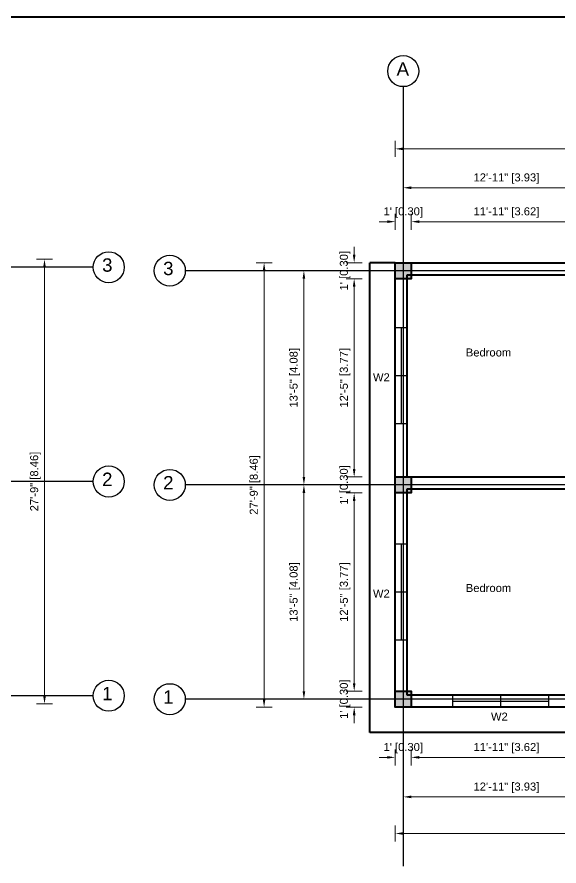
# Model space of a CAD drawing. Header units: feet. Extents: x 28652 to 66086, y -6769 to -640.
# Drawn here: x 48655 to 49062, y -5256 to -4620 of the extents above; entities that cross this region are included whole.
import ezdxf

# ---------------------------------------------------------------- set-up
doc = ezdxf.new("R2010")
doc.units = ezdxf.units.FT
doc.header["$LTSCALE"] = 50
doc.header["$MEASUREMENT"] = 0
doc.header["$PDMODE"] = 34
doc.linetypes.add('CENTER', pattern=[2, 1.25, -0.25, 0.25, -0.25])
for name, color, linetype in [('CL', 253, 'CENTER'), ('Door & Windows', 92, 'Continuous'), ('Hatch', 30, 'Continuous'), ('Text', 7, 'Continuous')]:
    doc.layers.add(name, color=color, linetype=linetype)
for name, color, linetype, lineweight in [('COLUMN', 145, 'Continuous', 40), ('DIMENSION', 142, 'Continuous', 13), ('wall', 6, 'Continuous', 40)]:
    doc.layers.add(name, color=color, linetype=linetype, lineweight=lineweight)
doc.styles.add('1@100', font='arial.ttf', dxfattribs={"height": 6})
doc.styles.add('1@1000', font='arial.ttf', dxfattribs={"height": 60})
doc.styles.add('dimension', font='arial.ttf')
doc.dimstyles.new('1@100', dxfattribs={"dimscale": 0.1, "dimtxt": 60, "dimasz": 60, "dimexe": 60, "dimexo": 0, "dimgap": 30, "dimtad": 1, "dimdec": 0, "dimzin": 0, "dimdsep": 46, "dimlunit": 4, "dimtxsty": 'dimension', "dimcen": 0, "dimclrd": 256, "dimclre": 256, "dimclrt": 256, "dimadec": 0, "dimazin": 0, "dimtfac": 1, "dimtdec": 0, "dimtix": 1, "dimtofl": 0, "dimtmove": 0, "dimatfit": 3, "dimfxl": 60, "dimfxlon": 1, "dimtfillclr": 256, "dimtolj": 1, "dimtzin": 0, "dimlwd": -1, "dimlwe": -1, "dimarcsym": 0})

# ---------------------------------------------------------------- blocks, each defined once
blk = doc.blocks.new('*D934')
at = {"layer": 'Defpoints', "color": 0, "transparency": 16777216}
for p in [(48555.19, -4801.62), (48555.19, -5134.67), (48676.07, -5134.67)]:
    blk.add_point(p, dxfattribs=at)
at = {"layer": 'DIMENSION', "transparency": 16777216}
for p, q in [((48670.07, -4801.62), (48682.07, -4801.62)), ((48676.07, -4807.62), (48676.07, -5128.67)), ((48670.07, -5134.67), (48682.07, -5134.67))]:
    blk.add_line(p, q, dxfattribs=at)
for points in [[(48675.07, -4807.62), (48677.07, -4807.62), (48676.07, -4801.62)], [(48675.07, -5128.67), (48677.07, -5128.67), (48676.07, -5134.67)]]:
    blk.add_solid(points, dxfattribs=at)
at = {"layer": 'DIMENSION', "transparency": 16777216, "insert": (48669.22, -4968.14), "char_height": 6, "attachment_point": 5, "rotation": 90, "style": 'dimension'}
blk.add_mtext('\\A1;27\'-9" [8.46]', dxfattribs=at)
blk = doc.blocks.new('column')
at = {"layer": 'Hatch'}
h = blk.add_hatch(color=256, dxfattribs=at)
h.dxf.hatch_style = 1
h.paths.add_polyline_path([(5267.64, 489.18), (5279.64, 489.18), (5279.64, 501.18), (5267.64, 501.18)])
at = {"layer": 'COLUMN'}
blk.add_lwpolyline([(5267.64, 501.18), (5279.64, 501.18), (5279.64, 489.18), (5267.64, 489.18)], close=True, dxfattribs=at)
blk = doc.blocks.new('*D970')
at = {"layer": 'Defpoints', "color": 0, "transparency": 16777216}
for p in [(48908.12, -5125.24), (48938.91, -5125.24), (48938.91, -5137.24)]:
    blk.add_point(p, dxfattribs=at)
at = {"layer": 'DIMENSION', "transparency": 16777216}
for p, q in [((48908.12, -5119.24), (48908.12, -5113.24)), ((48914.12, -5125.24), (48902.12, -5125.24)), ((48914.12, -5137.24), (48902.12, -5137.24)), ((48908.12, -5143.24), (48908.12, -5149.24))]:
    blk.add_line(p, q, dxfattribs=at)
for points in [[(48907.12, -5119.24), (48909.12, -5119.24), (48908.12, -5125.24)], [(48907.12, -5143.24), (48909.12, -5143.24), (48908.12, -5137.24)]]:
    blk.add_solid(points, dxfattribs=at)
at = {"layer": 'DIMENSION', "transparency": 16777216, "insert": (48901.28, -5131.24), "char_height": 6, "attachment_point": 5, "rotation": 90, "style": 'dimension'}
blk.add_mtext("\\A1;1' [0.30]", dxfattribs=at)
blk = doc.blocks.new('*D971')
at = {"layer": 'Defpoints', "color": 0, "transparency": 16777216}
for p in [(48908.12, -4976.71), (48938.91, -4976.71), (48938.91, -5125.24)]:
    blk.add_point(p, dxfattribs=at)
at = {"layer": 'DIMENSION', "transparency": 16777216}
for p, q in [((48914.12, -4976.71), (48902.12, -4976.71)), ((48908.12, -5119.24), (48908.12, -4982.71)), ((48914.12, -5125.24), (48902.12, -5125.24))]:
    blk.add_line(p, q, dxfattribs=at)
for points in [[(48907.12, -4982.71), (48909.12, -4982.71), (48908.12, -4976.71)], [(48907.12, -5119.24), (48909.12, -5119.24), (48908.12, -5125.24)]]:
    blk.add_solid(points, dxfattribs=at)
at = {"layer": 'DIMENSION', "transparency": 16777216, "insert": (48901.28, -5050.98), "char_height": 6, "attachment_point": 5, "rotation": 90, "style": 'dimension'}
blk.add_mtext('\\A1;12\'-5" [3.77]', dxfattribs=at)
blk = doc.blocks.new('*D972')
at = {"layer": 'Defpoints', "color": 0, "transparency": 16777216}
for p in [(48908.12, -4964.71), (48938.91, -4964.71), (48938.91, -4976.71)]:
    blk.add_point(p, dxfattribs=at)
at = {"layer": 'DIMENSION', "transparency": 16777216}
for p, q in [((48908.12, -4958.71), (48908.12, -4952.71)), ((48914.12, -4964.71), (48902.12, -4964.71)), ((48914.12, -4976.71), (48902.12, -4976.71)), ((48908.12, -4982.71), (48908.12, -4988.71))]:
    blk.add_line(p, q, dxfattribs=at)
for points in [[(48907.12, -4958.71), (48909.12, -4958.71), (48908.12, -4964.71)], [(48907.12, -4982.71), (48909.12, -4982.71), (48908.12, -4976.71)]]:
    blk.add_solid(points, dxfattribs=at)
at = {"layer": 'DIMENSION', "transparency": 16777216, "insert": (48901.28, -4970.71), "char_height": 6, "attachment_point": 5, "rotation": 90, "style": 'dimension'}
blk.add_mtext("\\A1;1' [0.30]", dxfattribs=at)
blk = doc.blocks.new('*D973')
at = {"layer": 'Defpoints', "color": 0, "transparency": 16777216}
for p in [(48908.12, -4816.18), (48938.91, -4816.18), (48938.91, -4964.71)]:
    blk.add_point(p, dxfattribs=at)
at = {"layer": 'DIMENSION', "transparency": 16777216}
for p, q in [((48914.12, -4816.18), (48902.12, -4816.18)), ((48908.12, -4958.71), (48908.12, -4822.18)), ((48914.12, -4964.71), (48902.12, -4964.71))]:
    blk.add_line(p, q, dxfattribs=at)
for points in [[(48907.12, -4822.18), (48909.12, -4822.18), (48908.12, -4816.18)], [(48907.12, -4958.71), (48909.12, -4958.71), (48908.12, -4964.71)]]:
    blk.add_solid(points, dxfattribs=at)
at = {"layer": 'DIMENSION', "transparency": 16777216, "insert": (48901.28, -4890.45), "char_height": 6, "attachment_point": 5, "rotation": 90, "style": 'dimension'}
blk.add_mtext('\\A1;12\'-5" [3.77]', dxfattribs=at)
blk = doc.blocks.new('*D974')
at = {"layer": 'Defpoints', "color": 0, "transparency": 16777216}
for p in [(48908.12, -4804.18), (48938.91, -4804.18), (48938.91, -4816.18)]:
    blk.add_point(p, dxfattribs=at)
at = {"layer": 'DIMENSION', "transparency": 16777216}
for p, q in [((48908.12, -4798.18), (48908.12, -4792.18)), ((48914.12, -4804.18), (48902.12, -4804.18)), ((48914.12, -4816.18), (48902.12, -4816.18)), ((48908.12, -4822.18), (48908.12, -4828.18))]:
    blk.add_line(p, q, dxfattribs=at)
for points in [[(48907.12, -4798.18), (48909.12, -4798.18), (48908.12, -4804.18)], [(48907.12, -4822.18), (48909.12, -4822.18), (48908.12, -4816.18)]]:
    blk.add_solid(points, dxfattribs=at)
at = {"layer": 'DIMENSION', "transparency": 16777216, "insert": (48901.28, -4810.18), "char_height": 6, "attachment_point": 5, "rotation": 90, "style": 'dimension'}
blk.add_mtext("\\A1;1' [0.30]", dxfattribs=at)
blk = doc.blocks.new('*D975')
at = {"layer": 'Defpoints', "color": 0, "transparency": 16777216}
for p in [(48950.91, -4773.46), (48938.91, -4804.18), (48950.91, -4804.18)]:
    blk.add_point(p, dxfattribs=at)
at = {"layer": 'DIMENSION', "transparency": 16777216}
for p, q in [((48938.91, -4779.46), (48938.91, -4767.46)), ((48950.91, -4779.46), (48950.91, -4767.46)), ((48932.91, -4773.46), (48926.91, -4773.46)), ((48956.91, -4773.46), (48962.91, -4773.46))]:
    blk.add_line(p, q, dxfattribs=at)
for points in [[(48932.91, -4772.46), (48932.91, -4774.46), (48938.91, -4773.46)], [(48956.91, -4772.46), (48956.91, -4774.46), (48950.91, -4773.46)]]:
    blk.add_solid(points, dxfattribs=at)
at = {"layer": 'DIMENSION', "transparency": 16777216, "insert": (48944.91, -4766.61), "char_height": 6, "attachment_point": 5, "style": 'dimension'}
blk.add_mtext("\\A1;1' [0.30]", dxfattribs=at)
blk = doc.blocks.new('*D976')
at = {"layer": 'Defpoints', "color": 0, "transparency": 16777216}
for p in [(49093.52, -4773.46), (48950.91, -4804.18), (49093.52, -4804.18)]:
    blk.add_point(p, dxfattribs=at)
at = {"layer": 'DIMENSION', "transparency": 16777216}
for p, q in [((48950.91, -4779.46), (48950.91, -4767.46)), ((49093.52, -4779.46), (49093.52, -4767.46)), ((48956.91, -4773.46), (49087.52, -4773.46))]:
    blk.add_line(p, q, dxfattribs=at)
for points in [[(48956.91, -4772.46), (48956.91, -4774.46), (48950.91, -4773.46)], [(49087.52, -4772.46), (49087.52, -4774.46), (49093.52, -4773.46)]]:
    blk.add_solid(points, dxfattribs=at)
at = {"layer": 'DIMENSION', "transparency": 16777216, "insert": (49022.21, -4766.61), "char_height": 6, "attachment_point": 5, "style": 'dimension'}
blk.add_mtext('\\A1;11\'-11" [3.62]', dxfattribs=at)
blk = doc.blocks.new('*D982')
at = {"layer": 'Defpoints', "color": 0, "transparency": 16777216}
for p in [(49099.52, -4748.04), (48944.91, -4804.18), (49099.52, -4804.18)]:
    blk.add_point(p, dxfattribs=at)
at = {"layer": 'DIMENSION', "transparency": 16777216}
for p, q in [((48944.91, -4754.04), (48944.91, -4742.04)), ((49099.52, -4754.04), (49099.52, -4742.04)), ((48950.91, -4748.04), (49093.52, -4748.04))]:
    blk.add_line(p, q, dxfattribs=at)
for points in [[(48950.91, -4747.04), (48950.91, -4749.04), (48944.91, -4748.04)], [(49093.52, -4747.04), (49093.52, -4749.04), (49099.52, -4748.04)]]:
    blk.add_solid(points, dxfattribs=at)
at = {"layer": 'DIMENSION', "transparency": 16777216, "insert": (49022.21, -4741.19), "char_height": 6, "attachment_point": 5, "style": 'dimension'}
blk.add_mtext('\\A1;12\'-11" [3.93]', dxfattribs=at)
blk = doc.blocks.new('*D985')
at = {"layer": 'Defpoints', "color": 0, "transparency": 16777216}
for p in [(49365.14, -4718.9), (48938.91, -4804.18), (49365.14, -4804.18)]:
    blk.add_point(p, dxfattribs=at)
at = {"layer": 'DIMENSION', "transparency": 16777216}
for p, q in [((48938.91, -4724.9), (48938.91, -4712.9)), ((49365.14, -4724.9), (49365.14, -4712.9)), ((48944.91, -4718.9), (49359.14, -4718.9))]:
    blk.add_line(p, q, dxfattribs=at)
for points in [[(48944.91, -4717.9), (48944.91, -4719.9), (48938.91, -4718.9)], [(49359.14, -4717.9), (49359.14, -4719.9), (49365.14, -4718.9)]]:
    blk.add_solid(points, dxfattribs=at)
at = {"layer": 'DIMENSION', "transparency": 16777216, "insert": (49152.02, -4712.05), "char_height": 6, "attachment_point": 5, "style": 'dimension'}
blk.add_mtext('\\A1;35\'-6" [10.83]', dxfattribs=at)
blk = doc.blocks.new('*D986')
at = {"layer": 'Defpoints', "color": 0, "transparency": 16777216}
for p in [(48870.45, -4970.71), (48938.91, -4970.71), (48938.91, -5131.24)]:
    blk.add_point(p, dxfattribs=at)
at = {"layer": 'DIMENSION', "transparency": 16777216}
for p, q in [((48876.45, -4970.71), (48864.45, -4970.71)), ((48870.45, -5125.24), (48870.45, -4976.71)), ((48876.45, -5131.24), (48864.45, -5131.24))]:
    blk.add_line(p, q, dxfattribs=at)
for points in [[(48869.45, -4976.71), (48871.45, -4976.71), (48870.45, -4970.71)], [(48869.45, -5125.24), (48871.45, -5125.24), (48870.45, -5131.24)]]:
    blk.add_solid(points, dxfattribs=at)
at = {"layer": 'DIMENSION', "transparency": 16777216, "insert": (48863.61, -5050.98), "char_height": 6, "attachment_point": 5, "rotation": 90, "style": 'dimension'}
blk.add_mtext('\\A1;13\'-5" [4.08]', dxfattribs=at)
blk = doc.blocks.new('*D987')
at = {"layer": 'Defpoints', "color": 0, "transparency": 16777216}
for p in [(48870.45, -4810.18), (48938.91, -4810.18), (48938.91, -4970.71)]:
    blk.add_point(p, dxfattribs=at)
at = {"layer": 'DIMENSION', "transparency": 16777216}
for p, q in [((48876.45, -4810.18), (48864.45, -4810.18)), ((48870.45, -4964.71), (48870.45, -4816.18)), ((48876.45, -4970.71), (48864.45, -4970.71))]:
    blk.add_line(p, q, dxfattribs=at)
for points in [[(48869.45, -4816.18), (48871.45, -4816.18), (48870.45, -4810.18)], [(48869.45, -4964.71), (48871.45, -4964.71), (48870.45, -4970.71)]]:
    blk.add_solid(points, dxfattribs=at)
at = {"layer": 'DIMENSION', "transparency": 16777216, "insert": (48863.61, -4890.45), "char_height": 6, "attachment_point": 5, "rotation": 90, "style": 'dimension'}
blk.add_mtext('\\A1;13\'-5" [4.08]', dxfattribs=at)
blk = doc.blocks.new('*D988')
at = {"layer": 'Defpoints', "color": 0, "transparency": 16777216}
for p in [(48944.91, -4804.18), (48840.61, -5137.24), (48944.91, -5137.24)]:
    blk.add_point(p, dxfattribs=at)
at = {"layer": 'DIMENSION', "transparency": 16777216}
for p, q in [((48846.61, -4804.18), (48834.61, -4804.18)), ((48840.61, -4810.18), (48840.61, -5131.24)), ((48846.61, -5137.24), (48834.61, -5137.24))]:
    blk.add_line(p, q, dxfattribs=at)
for points in [[(48839.61, -4810.18), (48841.61, -4810.18), (48840.61, -4804.18)], [(48839.61, -5131.24), (48841.61, -5131.24), (48840.61, -5137.24)]]:
    blk.add_solid(points, dxfattribs=at)
at = {"layer": 'DIMENSION', "transparency": 16777216, "insert": (48833.77, -4970.71), "char_height": 6, "attachment_point": 5, "rotation": 90, "style": 'dimension'}
blk.add_mtext('\\A1;27\'-9" [8.46]', dxfattribs=at)
blk = doc.blocks.new('*D1001')
at = {"layer": 'Defpoints', "color": 0, "transparency": 16777216}
for p in [(48950.91, -5137.24), (49093.52, -5137.24), (48950.91, -5174.82)]:
    blk.add_point(p, dxfattribs=at)
at = {"layer": 'DIMENSION', "transparency": 16777216}
for p, q in [((48950.91, -5168.82), (48950.91, -5180.82)), ((49093.52, -5168.82), (49093.52, -5180.82)), ((49087.52, -5174.82), (48956.91, -5174.82))]:
    blk.add_line(p, q, dxfattribs=at)
for points in [[(48956.91, -5173.82), (48956.91, -5175.82), (48950.91, -5174.82)], [(49087.52, -5173.82), (49087.52, -5175.82), (49093.52, -5174.82)]]:
    blk.add_solid(points, dxfattribs=at)
at = {"layer": 'DIMENSION', "transparency": 16777216, "insert": (49022.21, -5167.97), "char_height": 6, "attachment_point": 5, "style": 'dimension'}
blk.add_mtext('\\A1;11\'-11" [3.62]', dxfattribs=at)
blk = doc.blocks.new('*D1002')
at = {"layer": 'Defpoints', "color": 0, "transparency": 16777216}
for p in [(48938.91, -5137.24), (48950.91, -5137.24), (48938.91, -5174.82)]:
    blk.add_point(p, dxfattribs=at)
at = {"layer": 'DIMENSION', "transparency": 16777216}
for p, q in [((48938.91, -5168.82), (48938.91, -5180.82)), ((48950.91, -5168.82), (48950.91, -5180.82)), ((48932.91, -5174.82), (48926.91, -5174.82)), ((48956.91, -5174.82), (48962.91, -5174.82))]:
    blk.add_line(p, q, dxfattribs=at)
for points in [[(48932.91, -5173.82), (48932.91, -5175.82), (48938.91, -5174.82)], [(48956.91, -5173.82), (48956.91, -5175.82), (48950.91, -5174.82)]]:
    blk.add_solid(points, dxfattribs=at)
at = {"layer": 'DIMENSION', "transparency": 16777216, "insert": (48944.91, -5167.97), "char_height": 6, "attachment_point": 5, "style": 'dimension'}
blk.add_mtext("\\A1;1' [0.30]", dxfattribs=at)
blk = doc.blocks.new('*D1003')
at = {"layer": 'Defpoints', "color": 0, "transparency": 16777216}
for p in [(48944.91, -5137.24), (49099.52, -5137.24), (49099.52, -5204.44)]:
    blk.add_point(p, dxfattribs=at)
at = {"layer": 'DIMENSION', "transparency": 16777216}
for p, q in [((48944.91, -5198.44), (48944.91, -5210.44)), ((49099.52, -5198.44), (49099.52, -5210.44)), ((48950.91, -5204.44), (49093.52, -5204.44))]:
    blk.add_line(p, q, dxfattribs=at)
for points in [[(48950.91, -5203.44), (48950.91, -5205.44), (48944.91, -5204.44)], [(49093.52, -5203.44), (49093.52, -5205.44), (49099.52, -5204.44)]]:
    blk.add_solid(points, dxfattribs=at)
at = {"layer": 'DIMENSION', "transparency": 16777216, "insert": (49022.21, -5197.6), "char_height": 6, "attachment_point": 5, "style": 'dimension'}
blk.add_mtext('\\A1;12\'-11" [3.93]', dxfattribs=at)
blk = doc.blocks.new('*D933')
at = {"layer": 'Defpoints', "color": 0, "transparency": 16777216}
for p in [(48938.91, -5137.24), (49365.14, -5137.24), (49365.14, -5231.87)]:
    blk.add_point(p, dxfattribs=at)
at = {"layer": 'DIMENSION', "transparency": 16777216}
for p, q in [((48938.91, -5225.87), (48938.91, -5237.87)), ((49365.14, -5225.87), (49365.14, -5237.87)), ((48944.91, -5231.87), (49359.14, -5231.87))]:
    blk.add_line(p, q, dxfattribs=at)
for points in [[(48944.91, -5230.87), (48944.91, -5232.87), (48938.91, -5231.87)], [(49359.14, -5230.87), (49359.14, -5232.87), (49365.14, -5231.87)]]:
    blk.add_solid(points, dxfattribs=at)
at = {"layer": 'DIMENSION', "transparency": 16777216, "insert": (49152.02, -5225.03), "char_height": 6, "attachment_point": 5, "style": 'dimension'}
blk.add_mtext('\\A1;35\'-6" [10.83]', dxfattribs=at)
blk = doc.blocks.new('W2')
at = {"layer": 'Door & Windows'}
for p, q in [((10255.99, 444.52), (10246.99, 444.52)), ((10251.49, 444.52), (10251.49, 372.52)), ((10255.99, 408.52), (10246.99, 408.52)), ((10255.99, 372.52), (10246.99, 372.52))]:
    blk.add_line(p, q, dxfattribs=at)

msp = doc.modelspace()

# ---------------------------------------------------------------- linework, layer by layer
at = {"layer": 'CL', "ltscale": 25}
for p, q in [((48944.91, -4672.29), (48944.91, -5256.24)), ((48712.6, -4807.62), (47971.64, -4807.62)), ((49521.01, -4810.18), (48781.58, -4810.18)), ((48712.6, -4968.14), (47971.64, -4968.14)), ((49521.01, -4970.71), (48781.58, -4970.71)), ((48712.6, -5128.67), (47971.64, -5128.67)), ((49521.01, -5131.24), (48781.58, -5131.24))]:
    msp.add_line(p, q, dxfattribs=at)
at = {"layer": 'Text'}
for centre in [(48944.91, -4660.66), (48724.23, -4807.62), (48769.95, -4810.18), (48724.23, -4968.14), (48769.95, -4970.71), (48724.23, -5128.67), (48769.95, -5131.24)]:
    msp.add_circle(centre, 11.63, dxfattribs=at)
at = {"layer": 'wall', "ltscale": 0.1}
msp.add_line((47892.14, -4620.08), (50458.48, -4620.08), dxfattribs=at)
at = {"layer": 'wall'}
for p, q in [((48919.91, -5156.24), (48919.91, -4804.18)), ((48938.91, -4804.18), (48919.91, -4804.18)), ((48938.91, -4804.18), (49365.14, -4804.18)), ((48938.91, -5137.24), (48938.91, -4804.18)), ((48947.91, -4813.18), (49096.52, -4813.18)), ((48947.91, -4964.71), (48947.91, -4813.18)), ((48947.91, -4964.71), (49093.52, -4964.71)), ((48947.91, -5128.24), (48947.91, -4973.71)), ((48947.91, -4973.71), (49093.52, -4973.71)), ((49096.52, -5128.24), (48947.91, -5128.24)), ((49365.14, -5137.24), (48938.91, -5137.24)), ((49384.14, -5156.24), (48919.91, -5156.24))]:
    msp.add_line(p, q, dxfattribs=at)

# ---------------------------------------------------------------- block references
for name, p in [('column', (43671.26, -5305.36)), ('W2', (38691.91, -5297.47)), ('column', (43671.26, -5465.89)), ('W2', (38691.91, -5459.5)), ('column', (43671.26, -5626.42))]:
    msp.add_blockref(name, p)
at = {"rotation": 90}
msp.add_blockref('W2', (49426.23, -15384.24), dxfattribs=at)

# ---------------------------------------------------------------- texts
at = {"layer": 'Text', "attachment_point": 1}
for s, width, gutter_width, insert, char_height, style in [('A', 152.0107, 300, (48939.91, -4653.98), 10, '1@1000'), ('3', 152.0107, 300, (48719.23, -4800.94), 10, '1@1000'), ('3', 152.0107, 300, (48764.95, -4803.51), 10, '1@1000'), ('Bedroom', 85.4632, 30, (48991.78, -4868.45), 6, '1@100'), ('W2', 73.9895, 300, (48922.21, -4887.06), 6, '1@1000'), ('2', 152.0107, 300, (48719.23, -4961.47), 10, '1@1000'), ('2', 152.0107, 300, (48764.95, -4964.04), 10, '1@1000'), ('Bedroom', 85.4632, 30, (48991.78, -5044.94), 6, '1@100'), ('W2', 73.9895, 300, (48922.21, -5049.09), 6, '1@1000'), ('1', 152.0107, 300, (48719.23, -5122), 10, '1@1000'), ('1', 152.0107, 300, (48764.95, -5124.57), 10, '1@1000'), ('W2', 73.9895, 300, (49010.64, -5141.25), 6, '1@1000')]:
    msp.add_mtext_dynamic_manual_height_columns(s, width=width, gutter_width=gutter_width, heights=[0], dxfattribs=dict(at, insert=insert, char_height=char_height, style=style))

# ---------------------------------------------------------------- dimensions: what is measured, and where the dimension line sits
at = {"layer": 'DIMENSION'}
for base, p1, p2, picture, middle in [((49365.14, -4718.9), (48938.91, -4804.18), (49365.14, -4804.18), '*D985', (49152.02, -4712.05)), ((49099.52, -4748.04), (48944.91, -4804.18), (49099.52, -4804.18), '*D982', (49022.21, -4741.19)), ((48950.91, -4773.46), (48938.91, -4804.18), (48950.91, -4804.18), '*D975', (48944.91, -4766.61)), ((49093.52, -4773.46), (48950.91, -4804.18), (49093.52, -4804.18), '*D976', (49022.21, -4766.61)), ((48938.91, -5174.82), (48950.91, -5137.24), (48938.91, -5137.24), '*D1002', (48944.91, -5167.97)), ((49365.14, -5231.87), (48938.91, -5137.24), (49365.14, -5137.24), '*D933', (49152.02, -5225.03)), ((49099.52, -5204.44), (48944.91, -5137.24), (49099.52, -5137.24), '*D1003', (49022.21, -5197.6)), ((48950.91, -5174.82), (49093.52, -5137.24), (48950.91, -5137.24), '*D1001', (49022.21, -5167.97))]:
    dim = msp.add_linear_dim(base=base, p1=p1, p2=p2, dimstyle='1@100', override={"dimtmove": 1}, dxfattribs=at)
    dim.commit()
    dim.dimension.update_dxf_attribs({"geometry": picture, "text_midpoint": middle})
for base, p1, p2, picture, middle in [((48908.12, -4804.18), (48938.91, -4816.18), (48938.91, -4804.18), '*D974', (48901.28, -4810.18)), ((48676.07, -5134.67), (48555.19, -4801.62), (48555.19, -5134.67), '*D934', (48669.22, -4968.14)), ((48840.61, -5137.24), (48944.91, -4804.18), (48944.91, -5137.24), '*D988', (48833.77, -4970.71)), ((48870.45, -4810.18), (48938.91, -4970.71), (48938.91, -4810.18), '*D987', (48863.61, -4890.45)), ((48908.12, -4816.18), (48938.91, -4964.71), (48938.91, -4816.18), '*D973', (48901.28, -4890.45)), ((48908.12, -4964.71), (48938.91, -4976.71), (48938.91, -4964.71), '*D972', (48901.28, -4970.71)), ((48870.45, -4970.71), (48938.91, -5131.24), (48938.91, -4970.71), '*D986', (48863.61, -5050.98)), ((48908.12, -4976.71), (48938.91, -5125.24), (48938.91, -4976.71), '*D971', (48901.28, -5050.98)), ((48908.12, -5125.24), (48938.91, -5137.24), (48938.91, -5125.24), '*D970', (48901.28, -5131.24))]:
    dim = msp.add_linear_dim(base=base, p1=p1, p2=p2, angle=90, dimstyle='1@100', override={"dimtmove": 1}, dxfattribs=at)
    dim.commit()
    dim.dimension.update_dxf_attribs({"geometry": picture, "text_midpoint": middle})

doc.saveas('drawing.dxf')
